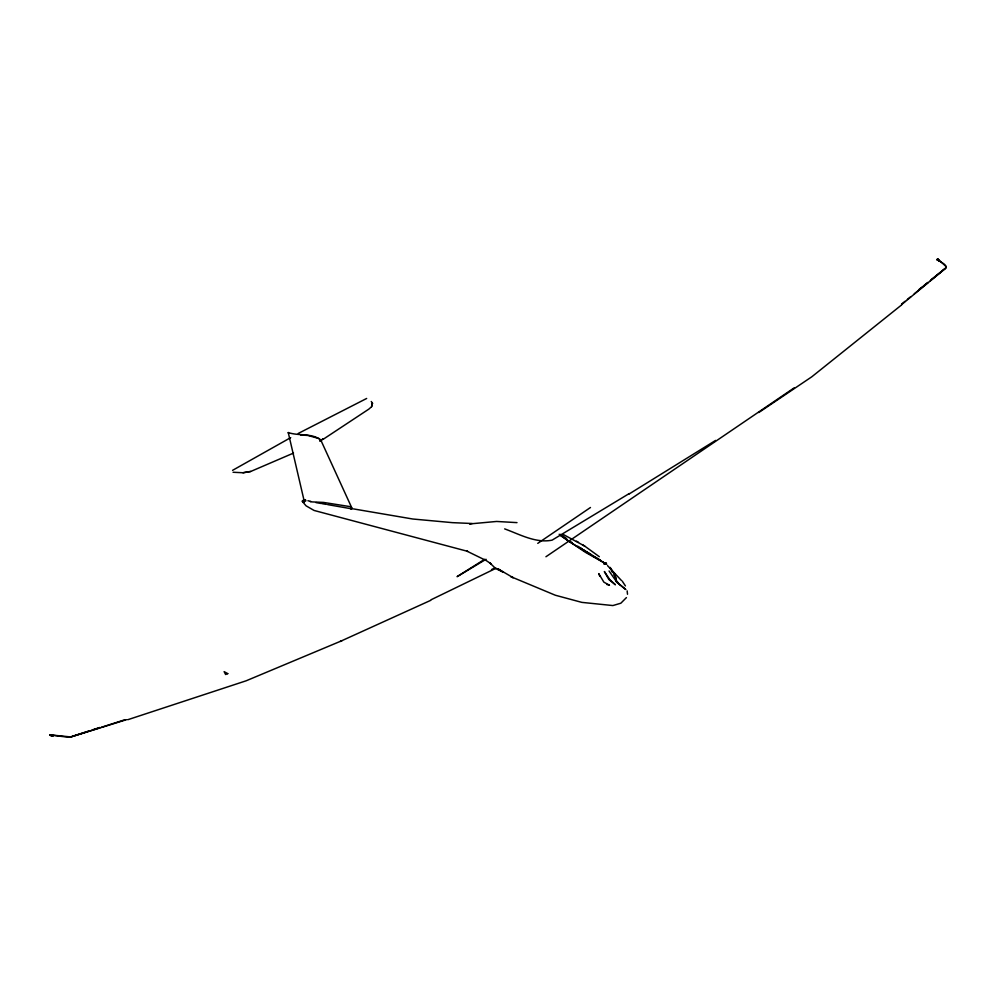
<?xml version="1.0" encoding="UTF-8"?>
<svg xmlns="http://www.w3.org/2000/svg" width="996" height="996" viewBox="0 0 996 996"><rect width="100%" height="100%" fill="white"/><g stroke="black" fill="none" stroke-linecap="round" stroke-linejoin="round"><path stroke-width="1.49" d="M901.716 304.527L945.241 268.584A3.909 1.768 -20.4 0 0 946.063 267.625C946.785 263.405 936.614 261.039 937.634 258.948M937.286 260.242L937.41 258.91M371.608 406.679L372.23 403.48L371.608 406.679L368.856 409.107L323.078 439.361M303.78 500.092L303.12 500.527L304.104 499.868L305.859 500.851C304.826 497.29 305.672 502.457 303.357 502.109A2.253 1.706 -75 0 1 302.535 501.673C301.987 501.747 304.415 498.959 303.855 500.328M320.289 440.643L320.65 439.759M351.688 509.217L352.061 508.421L320.787 440.033C312.146 432.824 298.501 436.161 288.255 432.55L304.353 501.71M320.401 440.867L323.227 438.788L319.828 441.141M626.422 597.6L620.844 603.215L612.889 605.556L581.851 602.381L555.332 595.235L511.172 576.796M928.023 282.627L914.241 293.832M930.314 280.748L945.216 268.522A3.909 1.743 -20 0 0 946.038 267.575L945.901 266.393L937.883 258.997M901.654 304.888L811.777 376.812L758.803 412.506M923.242 286.113L927.836 282.391M931.285 279.602L945.092 268.434M901.604 304.079L905.053 301.278M907.344 299.423L910.792 296.634M918.623 289.811L922.084 287.035M584.204 550.614L600.588 560.25M605.244 563.45L569.513 541.787L559.167 534.254M937.921 259.682L938.942 260.74L937.485 259.084L937.497 260.305L937.572 259.234L937.709 260.379L937.647 259.358L938.817 260.703M100.048 727.727L72.061 736.542A3.909 1.195 -6.6 0 1 70.43 736.903L49.887 734.849L52.788 735.621C40.749 733.255 67.915 737.837 70.455 736.953A3.909 1.183 -6.3 0 0 72.086 736.604L126.641 719.647M537.753 543.368L590.479 507.499M545.933 556.752L794.298 387.78M715.614 440.406L628.762 494.203M604.983 563.736L606.265 562.802L603.763 563.997M604.41 563.636L606.801 564.184L605.033 563.275M486.036 559.279L457.077 576.672L484.479 559.391L491.103 563.848L489.646 562.715L495.734 568.616L502.706 571.916L497.875 568.778L513.189 577.705L511.023 576.746M629.211 493.568L552.108 540.143C535.885 543.517 519.601 534.292 504.661 528.888M232.578 470.336L290.708 437.63M604.211 563.226L603.041 562.192M298.202 433.472L366.665 398.462M496.182 568.193L431.168 599.716M491.501 569.563L494.203 568.243M430.708 600.351L340.209 641.436M293.546 453.068L250.755 471.457L242.999 472.751L233.039 472.253M342.026 640.652L246.099 680.816L127.762 719.722M351.028 509.292L351.862 508.856L327.622 504.611M71.924 736.455L89.565 730.778M92.504 729.831L99.849 727.466M101.517 727.254L125.06 719.685M470.685 523.747L469.626 523.933L496.618 521.456L516.999 522.626M242.999 472.751L250.755 471.457M565.79 538.799L566.649 538.662L560.599 534.342M310.403 501.822L323.575 502.432L350.181 506.64L352.061 508.421M472.179 523.51L452.408 522.651L412.73 519.003L353.368 508.881M50.348 735.422L53.336 735.733M300.531 434.966L307.963 435.464L319.504 438.713M315.919 502.582L321.447 503.54M322.393 503.715L326.315 504.387M613.673 575.028L615.105 575.302L616.649 582.05L625.662 589.433L616.649 582.05L614.744 573.746L615.416 578.228M49.8 734.675L51.232 735.173M307.926 500.739L310.789 501.337M606.689 584.403L609.477 585.2L603.887 582.162L598.758 573.621L599.829 576.36M563.524 534.603L584.727 546.107L599.318 556.702M485.799 560.362L466.726 551.049L467.796 551.386L314.064 510.45L306.071 505.831L302.535 501.673M604.908 563.3L585.424 552.319L560.574 535.599M582.785 544.937L584.727 546.107M576.51 541.164L578.514 542.372M591.076 554.461L583.22 549.705L583.955 550.166M577.73 546.194L582.573 549.306M580.867 548.236L582.05 548.983M571.331 542.023L572.015 542.534M622.164 581.004L625.413 585.934M937.971 259.545L939.066 260.765M607.485 565.591L621.28 580.319M937.971 259.371L939.353 260.828M616.947 581.266L619.537 584.565M372.691 403.467L371.247 401.5M609.066 570.994L616.673 581.95M302.211 500.951L302.996 502.071M612.49 572.488L610.1 567.384L615.105 575.302L614.744 573.746M288.255 432.55L288.603 433.322M627.144 590.877L627.505 594.251M227.76 673.632L225.619 674.504L224.125 671.64L227.76 673.632M53.049 735.683L50.373 735.372L53.049 735.683M615.267 584.664L608.842 579.498L604.348 571.53L609.863 579.672L615.267 584.664M938.344 260.566L937.796 259.558L938.344 260.566"/></g></svg>
